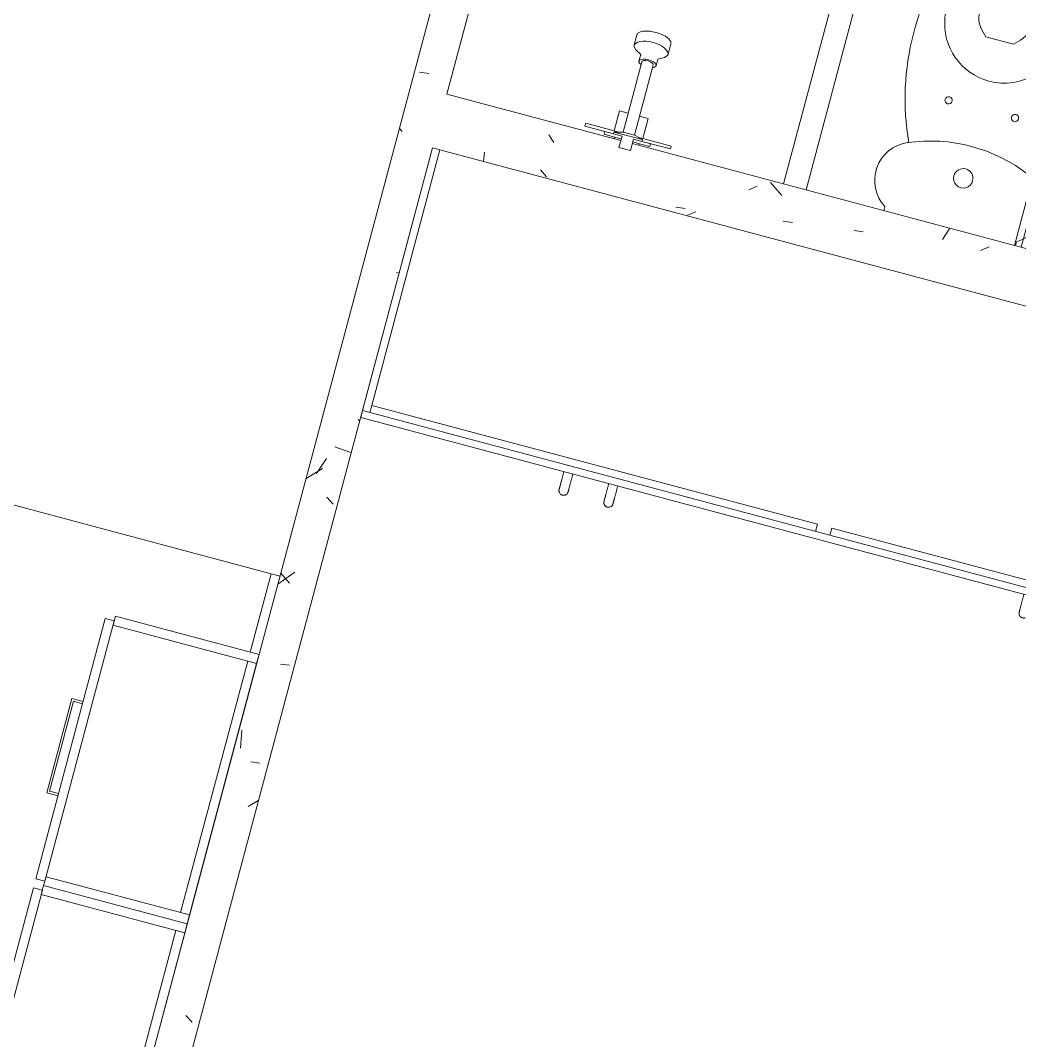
# Model space of a CAD drawing. Header units: metres. Extents: x 689715 to 690980, y 1005284 to 1006835.
# Drawn here: x 690786.15 to 690788.301, y 1005577.891 to 1005580.087 of the extents above; entities that cross this region are included whole.
import ezdxf

# ---------------------------------------------------------------- set-up
doc = ezdxf.new("R2010")
doc.units = ezdxf.units.M
doc.linetypes.add('PHANTOM', pattern=[2.5, 1.25, -0.25, 0.25, -0.25, 0.25, -0.25])
doc.layers.add('0_HUELLAS CASAS CASTILLA', color=1, linetype='Continuous')
doc.layers.add('0_NUMERO DE LOTE FASE V', color=3, linetype='Continuous')
for name, color, linetype, lineweight in [('Accesorios de tuberías', 7, 'Continuous', 13), ('Aparatos sanitarios', 8, 'Continuous', 13), ('Modelos genéricos', 7, 'Continuous', 13), ('Muebles de obra', 8, 'Continuous', 13), ('Muros', 7, 'Continuous', 13), ('Patrón de corte', 7, 'Continuous', 13), ('Suelos', 7, 'Continuous', 9)]:
    doc.layers.add(name, color=color, linetype=linetype, lineweight=lineweight)
pattern_1 = [(49.99999999999996, (0, -2.328306436538696e-10), (0.4377584771638401, -0.03836033982117172), [0.04599999999999997, -0.5029999999999996]), (354.9999999999999, (0, -2.328306436538696e-10), (-0.0843952140696779, 0.4580987315439033), [0.037, -0.402]), (100.451, (0.03600000008009374, -0.003000000258907676), (0.3526758939897786, 0.4199401312074266), [0.03899999999999999, -0.427]), (46.18399999999996, (0, 0.121999999973923), (0.6506308650644553, -0.1004214988211121), [0.06899999999999998, -0.7539999999999997]), (96.63599999999995, (0.05400000012014061, 0.113999999826774), (0.570191611846052, 0.5938707988951815), [0.058, -0.6409999999999998]), (351.1839999999999, (0, 0.121999999973923), (0.5697220635397624, 0.5936975411065765), [0.05499999999999999, -0.6039999999999999]), (21, (0.06099999987054616, 0.09100000001490116), (0.3642747293136029, -0.245780230253577), [0.04599999999999997, -0.5029999999999996]), (326, (0.06099999987054616, 0.09100000001490116), (0.1482769546615402, 0.4415777901075864), [0.03699999999999999, -0.4019999999999999]), (71.451, (0.09099999989848584, 0.07100000022910535), (0.512048302653334, 0.1963072483374968), [0.03900000000000001, -0.4270000000000002]), (37.49999999999998, (0, -2.328306436538696e-10), (0.007375797972208928, 0.2022933454275577), [0.02, -0.3769999999999999, 0.02, -0.3879999999999999, -0.4039999999999999]), (37.49999999999998, (0, -2.328306436538696e-10), (0.007375797972208928, 0.2022933454275577), [-0.8059999999999998, 0.02, -0.384]), (7.49999999999994, (0, -2.328306436538696e-10), (0.1600503399492728, 0.2399435114399267), [0.02, -0.2129999999999999, 0.02, -0.3679999999999999, -0.154]), (7.49999999999994, (0, -2.328306436538696e-10), (0.1600503399492728, 0.2399435114399267), [-0.6209999999999999, 0.02, -0.134]), (327.5, (-0.136000000173226, -2.328306436538696e-10), (0.325416223879766, -0.01404568388630395), [0.02, -0.132, 0.02, -0.455, -0.6309999999999999]), (327.5, (-0.136000000173226, -2.328306436538696e-10), (0.325416223879766, -0.01404568388630395), [-0.6279999999999999, 0.02, -0.6109999999999999]), (317.4999999999999, (-0.1970000000437722, -2.328306436538696e-10), (0.3554815006055005, 0.06081860510782444), [0.01999999999999999, -0.1779999999999999, 0.01999999999999999, -0.2959999999999999, -0.4479999999999997]), (317.4999999999999, (-0.1970000000437722, -2.328306436538696e-10), (0.3554815006055005, 0.06081860510782444), [-0.5139999999999997, 0.01999999999999999, -0.4279999999999998])]

# ---------------------------------------------------------------- blocks, each defined once
blk = doc.blocks.new('PV_CLOSET - CLOSET DE 2_05-967114-PLANO CLAVE _8 CASAS EN HILERA_ - Dependent 1')
at = {"layer": 'Muebles de obra'}
for p, q in [((-1.025000000000001, 0), (-1.025000000000001, -0.585)), ((1.024999999999999, -0.585), (1.024999999999999, 0)), ((1.008999999999999, -2.97788460557058e-15), (-1.008999999999996, -2.97788460557058e-15)), ((-1.008999999999996, -2.97788460557058e-15), (-1.008999999999996, -0.5690000000000002)), ((1.008999999999999, -0.5690000000000002), (1.008999999999999, -2.97788460557058e-15)), ((-1.008999999999965, -0.569), (-0.01600000000000015, -0.569)), ((-1.008999999999965, -0.569), (-1.008999999999965, -0.5849999999999996)), ((-0.01600000000000015, -0.5849999999999996), (-0.01600000000000015, -0.569)), ((0.01600000000000015, -0.569), (1.009000000000036, -0.569)), ((0.01600000000000015, -0.5849999999999996), (0.01600000000000015, -0.569)), ((1.009000000000036, -0.569), (1.009000000000036, -0.5849999999999996)), ((-1.025, -0.585), (1.024999999999998, -0.585)), ((-1.025, -0.5999999999999999), (-1.025, -0.585)), ((1.024999999999998, -0.585), (1.024999999999998, -0.5999999999999999)), ((1.024999999999998, -0.5999999999999999), (-1.025, -0.5999999999999999))]:
    blk.add_line(p, q, dxfattribs=at)
at = {"layer": 'Muebles de obra', "flags": 128}
for points in [[(-0.5724999999999998, -0.6000000000000845), (-0.5724999999999998, -0.6015995733675489), (-0.5724999999999998, -0.6031965877588517), (-0.5724999999999998, -0.604788488291641), (-0.5724999999999998, -0.6063727282646542), (-0.5724999999999998, -0.6079467732318885), (-0.5724999999999998, -0.6095081050571697), (-0.5724999999999998, -0.6110542259426495), (-0.5724999999999998, -0.6125826624247305), (-0.5724999999999998, -0.6140909693310896), (-0.5724999999999998, -0.6155767336924325), (-0.5724999999999998, -0.6170375786027255), (-0.5724999999999998, -0.6184711670217448), (-0.5724999999999998, -0.619875205513833), (-0.5724999999999998, -0.6212474479169198), (-0.5724999999999998, -0.6225856989358857), (-0.5724999999999998, -0.6238878176545807), (-0.5724999999999998, -0.6251517209608236), (-0.5724999999999998, -0.6263753868789437), (-0.5724999999999998, -0.627556857804506), (-0.5724999999999998, -0.6286942436360646), (-0.5725000000000041, -0.6297857247989201), (-0.5725000000000041, -0.6308295551560439), (-0.5725000000000041, -0.6318240648015394), (-0.5725000000000041, -0.6327676627321233), (-0.5725000000000041, -0.6336588393924021), (-0.5725000000000041, -0.6344961690898181), (-0.5725000000000041, -0.6352783122754831), (-0.5725000000000041, -0.6360040176871449), (-0.5725000000000041, -0.6366721243509552), (-0.5725000000000041, -0.637281563438774), (-0.5725000000000041, -0.6378313599780676), (-0.5725000000000041, -0.6383206344116542), (-0.5725000000000041, -0.6387486040048154), (-0.5725000000000041, -0.6391145840974979), (-0.5725000000000041, -0.639417989199623), (-0.5725000000000041, -0.6396583339277534), (-0.5725000000000041, -0.6398352337815915), (-0.5725000000000041, -0.6399484057591059), (-0.5725000000000041, -0.6399976688092832)], [(-0.5525000000000043, -0.6400000000000841), (-0.5525000000000043, -0.6399680042665234), (-0.5525000000000043, -0.6398720682521891), (-0.5525000000000043, -0.6397123454342387), (-0.5525000000000043, -0.6394890913351116), (-0.5525000000000043, -0.6392026631137345), (-0.5525000000000043, -0.6388535189941675), (-0.5525000000000043, -0.6384422175325151), (-0.5525000000000043, -0.6379694167233831), (-0.5525000000000043, -0.6374358729472005), (-0.5525000000000043, -0.6368424397601992), (-0.5525000000000043, -0.6361900665288819), (-0.5525000000000043, -0.6354797969112558), (-0.5525000000000043, -0.6347127671871918), (-0.5525000000000043, -0.6338902044406223), (-0.5525000000000043, -0.6330134245964718), (-0.5525000000000043, -0.6320838303154571), (-0.5525000000000043, -0.6311029087501226), (-0.5525000000000043, -0.6300722291657226), (-0.5525000000000043, -0.6289934404297214), (-0.5525000000000043, -0.6278682683739706), (-0.5525000000000043, -0.6266985130337375), (-0.5525000000000043, -0.6254860457680281), (-0.5525000000000043, -0.6242328062658236), (-0.5525000000000043, -0.6229407994429831), (-0.5525000000000043, -0.6216120922348115), (-0.5525000000000043, -0.6202488102893964), (-0.5525000000000043, -0.618853134567033), (-0.5525000000000043, -0.6174272978511524), (-0.5525000000000043, -0.6159735811763355), (-0.5525000000000043, -0.6144943101791517), (-0.5525000000000043, -0.6129918513776361), (-0.5525000000000043, -0.6114686083853648), (-0.5525000000000043, -0.6099270180661804), (-0.5525000000000043, -0.6083695466357412), (-0.5525000000000043, -0.6067986857160942), (-0.5525000000000043, -0.6052169483496108), (-0.5525000000000043, -0.603626864978659), (-0.5525000000000043, -0.6020309793974278), (-0.5525000000000043, -0.6004318446824171), (-0.5525000000000043, -0.6000000000000845)], [(-0.4725000000000139, -0.6000000000000801), (-0.4725000000000139, -0.6015995733675467), (-0.4725000000000139, -0.6031965877588473), (-0.4725000000000139, -0.6047884882916389), (-0.4725000000000139, -0.6063727282646498), (-0.4725000000000139, -0.6079467732318842), (-0.4725000000000139, -0.6095081050571654), (-0.4725000000000139, -0.6110542259426451), (-0.4725000000000139, -0.6125826624247261), (-0.4725000000000139, -0.6140909693310853), (-0.4725000000000139, -0.6155767336924282), (-0.4725000000000139, -0.6170375786027211), (-0.4725000000000139, -0.6184711670217404), (-0.4725000000000139, -0.6198752055138308), (-0.4725000000000139, -0.6212474479169176), (-0.4725000000000139, -0.6225856989358813), (-0.4725000000000139, -0.6238878176545763), (-0.4725000000000139, -0.6251517209608214), (-0.4725000000000139, -0.6263753868789393), (-0.4725000000000139, -0.6275568578045038), (-0.4725000000000139, -0.6286942436360624), (-0.4725000000000139, -0.6297857247989158), (-0.4725000000000139, -0.6308295551560396), (-0.4725000000000139, -0.6318240648015373), (-0.4725000000000139, -0.632767662732121), (-0.4725000000000139, -0.6336588393923978), (-0.4725000000000139, -0.6344961690898159), (-0.4725000000000139, -0.6352783122754788), (-0.4725000000000139, -0.6360040176871428), (-0.4725000000000139, -0.6366721243509509), (-0.4725000000000139, -0.6372815634387696), (-0.4725000000000139, -0.6378313599780633), (-0.4725000000000139, -0.6383206344116499), (-0.4725000000000139, -0.638748604004811), (-0.4725000000000139, -0.6391145840974936), (-0.4725000000000139, -0.6394179891996187), (-0.4725000000000139, -0.6396583339277491), (-0.4725000000000139, -0.6398352337815871), (-0.4725000000000139, -0.6399484057591038), (-0.4725000000000139, -0.6399976688092811)], [(-0.4525000000000141, -0.6400000000000797), (-0.4525000000000141, -0.6399680042665191), (-0.4525000000000141, -0.6398720682521848), (-0.4525000000000141, -0.6397123454342344), (-0.4525000000000141, -0.6394890913351072), (-0.4525000000000141, -0.6392026631137302), (-0.4525000000000141, -0.6388535189941632), (-0.4525000000000141, -0.6384422175325107), (-0.4525000000000141, -0.6379694167233788), (-0.4525000000000141, -0.6374358729471962), (-0.4525000000000141, -0.636842439760197), (-0.4525000000000141, -0.6361900665288776), (-0.4525000000000141, -0.6354797969112514), (-0.4525000000000141, -0.6347127671871853), (-0.4525000000000141, -0.6338902044406179), (-0.4525000000000141, -0.6330134245964675), (-0.4525000000000141, -0.6320838303154528), (-0.4525000000000141, -0.6311029087501183), (-0.4525000000000141, -0.6300722291657183), (-0.4525000000000141, -0.628993440429717), (-0.4525000000000141, -0.6278682683739663), (-0.4525000000000141, -0.6266985130337331), (-0.4525000000000141, -0.6254860457680238), (-0.4525000000000141, -0.6242328062658192), (-0.4525000000000141, -0.6229407994429788), (-0.4525000000000141, -0.6216120922348072), (-0.4525000000000141, -0.620248810289392), (-0.4525000000000141, -0.6188531345670286), (-0.4525000000000141, -0.617427297851148), (-0.4525000000000141, -0.6159735811763312), (-0.4525000000000141, -0.6144943101791474), (-0.4525000000000141, -0.6129918513776318), (-0.4525000000000141, -0.6114686083853604), (-0.4525000000000141, -0.609927018066176), (-0.4525000000000141, -0.6083695466357368), (-0.4525000000000141, -0.606798685716092), (-0.4525000000000141, -0.6052169483496065), (-0.4525000000000141, -0.6036268649786547), (-0.4525000000000141, -0.6020309793974234), (-0.4525000000000141, -0.6004318446824127), (-0.4525000000000141, -0.6000000000000801)], [(0.4524999999999837, -0.6000000000000867), (0.4524999999999837, -0.601599573367551), (0.4524999999999837, -0.6031965877588539), (0.4524999999999837, -0.6047884882916432), (0.4524999999999837, -0.6063727282646564), (0.4524999999999837, -0.6079467732318885), (0.4524999999999837, -0.6095081050571719), (0.4524999999999837, -0.6110542259426495), (0.4524999999999837, -0.6125826624247305), (0.4524999999999837, -0.6140909693310896), (0.4524999999999837, -0.6155767336924325), (0.4524999999999837, -0.6170375786027255), (0.4524999999999837, -0.6184711670217469), (0.4524999999999837, -0.6198752055138351), (0.4524999999999837, -0.6212474479169219), (0.4524999999999837, -0.6225856989358857), (0.4524999999999837, -0.6238878176545807), (0.4524999999999837, -0.6251517209608236), (0.4524999999999837, -0.6263753868789459), (0.4524999999999837, -0.6275568578045081), (0.4524999999999837, -0.6286942436360667), (0.4524999999999837, -0.6297857247989201), (0.4524999999999837, -0.6308295551560439), (0.4524999999999837, -0.6318240648015394), (0.4524999999999837, -0.6327676627321254), (0.4524999999999837, -0.6336588393923999), (0.4524999999999837, -0.6344961690898202), (0.4524999999999837, -0.6352783122754831), (0.4524999999999837, -0.6360040176871471), (0.4524999999999837, -0.6366721243509574), (0.4524999999999837, -0.637281563438774), (0.4524999999999837, -0.6378313599780676), (0.4524999999999837, -0.6383206344116542), (0.4524999999999837, -0.6387486040048175), (0.4524999999999837, -0.6391145840975), (0.4524999999999837, -0.6394179891996251), (0.4524999999999837, -0.6396583339277534), (0.4524999999999837, -0.6398352337815915), (0.4524999999999837, -0.6399484057591082), (0.4524999999999837, -0.6399976688092832)], [(0.4724999999999792, -0.6400000000000863), (0.4724999999999792, -0.6399680042665257), (0.4724999999999792, -0.6398720682521912), (0.4724999999999792, -0.6397123454342409), (0.4724999999999792, -0.6394890913351116), (0.4724999999999792, -0.6392026631137367), (0.4724999999999792, -0.6388535189941675), (0.4724999999999792, -0.6384422175325173), (0.4724999999999792, -0.6379694167233831), (0.4724999999999792, -0.6374358729472027), (0.4724999999999792, -0.6368424397602014), (0.4724999999999792, -0.6361900665288841), (0.4724999999999792, -0.635479796911258), (0.4724999999999792, -0.6347127671871918), (0.4724999999999792, -0.6338902044406223), (0.4724999999999792, -0.6330134245964718), (0.4724999999999792, -0.6320838303154571), (0.4724999999999792, -0.6311029087501226), (0.4724999999999792, -0.6300722291657205), (0.4724999999999792, -0.6289934404297214), (0.4724999999999792, -0.6278682683739727), (0.4724999999999792, -0.6266985130337375), (0.4724999999999792, -0.6254860457680281), (0.4724999999999792, -0.6242328062658258), (0.4724999999999792, -0.6229407994429831), (0.4724999999999792, -0.6216120922348115), (0.4724999999999792, -0.6202488102893964), (0.4724999999999792, -0.6188531345670351), (0.4724999999999835, -0.6174272978511546), (0.4724999999999835, -0.6159735811763376), (0.4724999999999835, -0.6144943101791539), (0.4724999999999835, -0.6129918513776361), (0.4724999999999835, -0.6114686083853625), (0.4724999999999835, -0.6099270180661804), (0.4724999999999835, -0.6083695466357434), (0.4724999999999835, -0.6067986857160942), (0.4724999999999835, -0.6052169483496129), (0.4724999999999835, -0.6036268649786569), (0.4724999999999835, -0.60203097939743), (0.4724999999999835, -0.6004318446824171), (0.4724999999999835, -0.6000000000000867)], [(0.5525, -0.6000000000000824), (0.5525, -0.6015995733675467), (0.5525, -0.6031965877588495), (0.5525, -0.6047884882916389), (0.5525, -0.606372728264652), (0.5525, -0.6079467732318842), (0.5525, -0.6095081050571676), (0.5525, -0.6110542259426451), (0.5525, -0.6125826624247261), (0.5525, -0.6140909693310853), (0.5525, -0.6155767336924282), (0.5525, -0.6170375786027211), (0.5525, -0.6184711670217425), (0.5525, -0.6198752055138308), (0.5525, -0.6212474479169176), (0.5525, -0.6225856989358813), (0.5525, -0.6238878176545785), (0.5525, -0.6251517209608193), (0.5525, -0.6263753868789416), (0.5525, -0.6275568578045038), (0.5525, -0.6286942436360624), (0.5525, -0.6297857247989158), (0.5525, -0.6308295551560396), (0.5525, -0.6318240648015351), (0.5525, -0.632767662732121), (0.5525, -0.6336588393923955), (0.5525, -0.6344961690898159), (0.5525, -0.6352783122754788), (0.5525, -0.6360040176871428), (0.5525, -0.6366721243509531), (0.5525, -0.6372815634387696), (0.5525, -0.6378313599780633), (0.5525, -0.638320634411652), (0.5525, -0.6387486040048131), (0.5525, -0.6391145840974957), (0.5525, -0.6394179891996208), (0.5525, -0.6396583339277491), (0.5525, -0.6398352337815871), (0.5525, -0.6399484057591038), (0.5525, -0.6399976688092789)], [(0.5724999999999998, -0.640000000000082), (0.5724999999999998, -0.6399680042665213), (0.5724999999999998, -0.6398720682521869), (0.5724999999999998, -0.6397123454342366), (0.5724999999999998, -0.6394890913351072), (0.5724999999999998, -0.6392026631137324), (0.5724999999999998, -0.6388535189941632), (0.5724999999999998, -0.638442217532513), (0.5724999999999998, -0.6379694167233788), (0.5724999999999998, -0.6374358729471984), (0.5724999999999998, -0.636842439760197), (0.5724999999999998, -0.6361900665288798), (0.5724999999999998, -0.6354797969112537), (0.5724999999999998, -0.6347127671871875), (0.5724999999999998, -0.6338902044406179), (0.5724999999999998, -0.6330134245964675), (0.5724999999999998, -0.6320838303154528), (0.5724999999999998, -0.6311029087501183), (0.5724999999999998, -0.6300722291657161), (0.5724999999999998, -0.6289934404297193), (0.5724999999999998, -0.6278682683739684), (0.5724999999999998, -0.6266985130337331), (0.5724999999999998, -0.6254860457680259), (0.5724999999999998, -0.6242328062658214), (0.5724999999999998, -0.6229407994429788), (0.5724999999999998, -0.6216120922348072), (0.5724999999999998, -0.620248810289392), (0.5724999999999998, -0.6188531345670307), (0.5724999999999998, -0.6174272978511502), (0.5724999999999998, -0.6159735811763333), (0.5724999999999998, -0.6144943101791496), (0.5724999999999998, -0.6129918513776318), (0.5724999999999998, -0.6114686083853604), (0.5724999999999998, -0.6099270180661782), (0.5724999999999998, -0.6083695466357391), (0.5724999999999998, -0.6067986857160899), (0.5724999999999998, -0.6052169483496086), (0.5724999999999998, -0.6036268649786526), (0.5724999999999998, -0.6020309793974257), (0.5724999999999998, -0.6004318446824127), (0.5724999999999998, -0.6000000000000824)], [(-0.5725000000000041, -0.6400000000000841), (-0.5725000000000041, -0.6399680042665234), (-0.5725000000000041, -0.6398720682521891), (-0.5725000000000041, -0.6397123454342387), (-0.5725000000000041, -0.6394890913351093), (-0.5725000000000041, -0.6392026631137345), (-0.5725000000000041, -0.6388535189941654), (-0.5725000000000041, -0.6384422175325151), (-0.5725000000000041, -0.637969416723381), (-0.5725000000000041, -0.6374358729472005), (-0.5725000000000041, -0.6368424397601992), (-0.5725000000000041, -0.6361900665288819)], [(-0.4525000000000141, -0.6360040176871405), (-0.4525000000000141, -0.6366721243509509), (-0.4525000000000141, -0.6372815634387696), (-0.4525000000000141, -0.6378313599780633), (-0.4525000000000141, -0.6383206344116499), (-0.4525000000000141, -0.638748604004811), (-0.4525000000000141, -0.6391145840974936), (-0.4525000000000141, -0.6394179891996187), (-0.4525000000000141, -0.6396583339277491), (-0.4525000000000141, -0.6398352337815871), (-0.4525000000000141, -0.6399484057591038), (-0.4525000000000141, -0.6399976688092811)], [(0.4724999999999792, -0.6360040176871471), (0.4724999999999792, -0.6366721243509574), (0.4724999999999792, -0.637281563438774), (0.4724999999999792, -0.6378313599780676), (0.4724999999999792, -0.6383206344116542), (0.4724999999999792, -0.6387486040048175), (0.4724999999999792, -0.6391145840975), (0.4724999999999792, -0.6394179891996251), (0.4724999999999792, -0.6396583339277534), (0.4724999999999792, -0.6398352337815915), (0.4724999999999792, -0.6399484057591082), (0.4724999999999792, -0.6399976688092832)], [(0.5525, -0.640000000000082), (0.5525, -0.6399680042665191), (0.5525, -0.6398720682521869), (0.5525, -0.6397123454342344), (0.5525, -0.6394890913351072), (0.5525, -0.6392026631137324), (0.5525, -0.6388535189941632), (0.5525, -0.638442217532513), (0.5525, -0.6379694167233788), (0.5525, -0.6374358729471984), (0.5525, -0.6368424397601948), (0.5525, -0.6361900665288798)], [(-0.5690122966052811, -0.6475888070818927), (-0.569310558805073, -0.6473223144403876), (-0.5695979255636253, -0.6470441076577863), (-0.5698739371554157, -0.6467546318055968), (-0.5701381520207804, -0.6464543499834295), (-0.5703901474722987, -0.6461437425781411), (-0.5706295203709999, -0.6458233064953257), (-0.5708558877713192, -0.6454935543643558), (-0.5710688875336932, -0.6451550137182994), (-0.5712681789039494, -0.6448082261499696), (-0.5714534430583962, -0.6444537464455015), (-0.5716243836139266, -0.6440921416968056), (-0.5717807271020977, -0.6437239903943339), (-0.5719222234066911, -0.6433498815016432), (-0.5720486461637976, -0.642970413513152), (-0.5721597931239845, -0.6425861934966975), (-0.572255486475817, -0.6421978361223357), (-0.5723355731303453, -0.6418059626790267), (-0.5723999249660053, -0.6414112000806836), (-0.5724484390336011, -0.64101417986325), (-0.5724810377209569, -0.6406155371743839), (-0.5724976688771315, -0.6402159097573457), (-0.5725000000000041, -0.6400000000000841)], [(-0.5525000000000043, -0.6400000000000841), (-0.5525079989333972, -0.6403998933419512), (-0.5525319829369797, -0.6407991469397769), (-0.5525719136414646, -0.6411971220729721), (-0.5526277271662459, -0.6415931820662282), (-0.5526993342215912, -0.6419866933080356), (-0.5527866202514851, -0.6423770262643543), (-0.5528894456168977, -0.6427635564857248), (-0.5530076458191802, -0.6431456656062461), (-0.553141031763223, -0.6435227423328354), (-0.553289390059975, -0.6438941834231716), (-0.5534524833678054, -0.6442593946507449), (-0.5536300507722142, -0.6446177917554986), (-0.553821808203229, -0.6449688013785217), (-0.5540274488898682, -0.6453118619792935), (-0.5542466438509079, -0.645646424734036), (-0.5544790424211611, -0.6459719544137081), (-0.5547242728124969, -0.6462879302402689), (-0.5549819427085952, -0.646593846719801), (-0.5552516398925983, -0.64688921445119), (-0.5555329329065327, -0.6471735609090796), (-0.5558253717415904, -0.647446431199792), (-0.5561284885580183, -0.6477073887890761), (-0.55644179843357, -0.64795601620045), (-0.5567648001392806, -0.6481919156830949), (-0.5570969769413214, -0.6484147098481656), (-0.5574377974276731, -0.6486240422725175), (-0.5577867163582677, -0.6488195780689349), (-0.5581431755372384, -0.6490010044218497), (-0.558506604705942, -0.649168031087804), (-0.5588764224552364, -0.6493203908597565), (-0.5592520371556147, -0.6494578399945821), (-0.5596328479036842, -0.649580158602977), (-0.560018245483483, -0.6496871510012678), (-0.5604076133410911, -0.6497786460244396), (-0.5608003285710056, -0.6498544972999692), (-0.5611957629126205, -0.6499145834820003), (-0.5615932837553617, -0.6499588084454614), (-0.5619922551506695, -0.6499871014398405), (-0.5623920388294217, -0.6499994172023832), (-0.5627919952230206, -0.6499957360304996), (-0.563191484486543, -0.649976063813276), (-0.5635898675224037, -0.6499404320220667), (-0.5639865070027216, -0.6498888976601324), (-0.564380768388934, -0.64982154317146), (-0.5647720209469326, -0.6497384763088657), (-0.565159638756092, -0.6496398299616087), (-0.5655430017106058, -0.6495257619428007), (-0.5659214965115141, -0.6493964547369373), (-0.566294517647885, -0.6492521152079661), (-0.5666614683654781, -0.6490929742683428), (-0.5670217616214138, -0.6489192865096176), (-0.5673748210233471, -0.6487313297951601)], [(-0.5525000000000043, -0.6383206344116542), (-0.5525000000000043, -0.6387486040048154), (-0.5525000000000043, -0.6391145840974979), (-0.5525000000000043, -0.639417989199623), (-0.5525000000000043, -0.6396583339277534), (-0.5525000000000043, -0.6398352337815915), (-0.5525000000000043, -0.6399484057591059), (-0.5525000000000043, -0.6399976688092854)], [(-0.4725000000000139, -0.6400000000000797), (-0.4725000000000139, -0.6399680042665191), (-0.4725000000000139, -0.6398720682521848), (-0.4725000000000139, -0.6397123454342344), (-0.4725000000000139, -0.6394890913351072), (-0.4725000000000139, -0.6392026631137302), (-0.4725000000000139, -0.6388535189941632), (-0.4725000000000139, -0.6384422175325107), (-0.4725000000000139, -0.6379694167233788)], [(-0.4574377974276871, -0.6486240422725131), (-0.4577867163582774, -0.6488195780689305), (-0.4581431755372481, -0.6490010044218454), (-0.4585066047059518, -0.6491680310877996), (-0.4588764224552505, -0.6493203908597521), (-0.4592520371556288, -0.6494578399945777), (-0.4596328479036939, -0.6495801586029727), (-0.4600182454834927, -0.6496871510012635), (-0.4604076133411009, -0.6497786460244352), (-0.4608003285710111, -0.649854497299967), (-0.4611957629126303, -0.6499145834819959), (-0.4615932837553715, -0.6499588084454571), (-0.4619922551506793, -0.6499871014398362), (-0.4623920388294314, -0.6499994172023789), (-0.4627919952230261, -0.6499957360304953), (-0.4631914844865527, -0.6499760638132717), (-0.4635898675224134, -0.6499404320220624), (-0.463986507002727, -0.649888897660128), (-0.4643807683889437, -0.6498215431714557), (-0.4647720209469423, -0.6497384763088635), (-0.4651596387561017, -0.6496398299616044), (-0.4655430017106112, -0.6495257619427963), (-0.4659214965115239, -0.649396454736933), (-0.4662945176478948, -0.6492521152079618), (-0.4666614683654836, -0.6490929742683385), (-0.4670217616214235, -0.6489192865096133), (-0.4673748210233569, -0.6487313297951558), (-0.4677200817515618, -0.6485294048156081), (-0.4680569914625179, -0.6483138346078682), (-0.4683850111725653, -0.6480849640382766), (-0.4687036161201434, -0.6478431592509245), (-0.4690122966052908, -0.6475888070818905), (-0.469310558805087, -0.6473223144403832), (-0.469597925563635, -0.647044107657782), (-0.4698739371554254, -0.6467546318055925), (-0.4701381520207901, -0.6464543499834252), (-0.4703901474723127, -0.6461437425781368), (-0.470629520371014, -0.6458233064953214), (-0.470855887771329, -0.6454935543643515), (-0.471068887533703, -0.6451550137182951), (-0.4712681789039592, -0.6448082261499652), (-0.4714534430584059, -0.6444537464454992), (-0.4716243836139321, -0.6440921416968013), (-0.4717807271021075, -0.6437239903943317), (-0.4719222234066965, -0.643349881501641), (-0.4720486461638116, -0.6429704135131477), (-0.4721597931239898, -0.6425861934966932), (-0.4722554864758224, -0.6421978361223314), (-0.4723355731303508, -0.6418059626790223), (-0.4723999249660194, -0.6414112000806793), (-0.4724484390336108, -0.6410141798632457), (-0.4724810377209667, -0.6406155371743796), (-0.4724976688771456, -0.6402159097573413), (-0.4725000000000139, -0.6400000000000797)], [(-0.4525000000000141, -0.6400000000000797), (-0.4525079989334026, -0.6403998933419469), (-0.4525319829369895, -0.6407991469397726), (-0.4525719136414787, -0.64119712207297), (-0.4526277271662556, -0.6415931820662238), (-0.4526993342216009, -0.6419866933080313), (-0.4527866202514905, -0.64237702626435), (-0.4528894456169074, -0.6427635564857205), (-0.4530076458191898, -0.6431456656062418), (-0.4531410317632328, -0.643522742332831), (-0.4532893900599848, -0.6438941834231673), (-0.4534524833678109, -0.6442593946507406), (-0.4536300507722195, -0.6446177917554943), (-0.4538218082032388, -0.6449688013785174), (-0.4540274488898822, -0.6453118619792891), (-0.4542466438509177, -0.6456464247340317), (-0.4544790424211708, -0.6459719544137038), (-0.4547242728125023, -0.6462879302402667), (-0.454981942708605, -0.6465938467197967), (-0.4552516398926036, -0.6468892144511856), (-0.4555329329065425, -0.6471735609090753), (-0.4558253717416002, -0.6474464311997876)], [(0.4524999999999837, -0.6400000000000863), (0.4524999999999837, -0.6399680042665234), (0.4524999999999837, -0.6398720682521912), (0.4524999999999837, -0.6397123454342409), (0.4524999999999837, -0.6394890913351116), (0.4524999999999837, -0.6392026631137367), (0.4524999999999837, -0.6388535189941675), (0.4524999999999837, -0.6384422175325151), (0.4524999999999837, -0.6379694167233831)], [(0.4675622025723105, -0.6486240422725197), (0.4672132836417202, -0.6488195780689349), (0.4668568244627496, -0.6490010044218519), (0.4664933952940459, -0.649168031087804), (0.4661235775447515, -0.6493203908597586), (0.4657479628443732, -0.6494578399945798), (0.4653671520962994, -0.649580158602977), (0.4649817545165049, -0.6496871510012678), (0.4645923866588967, -0.6497786460244375), (0.4641996714289823, -0.6498544972999714), (0.4638042370873631, -0.6499145834820024), (0.4634067162446262, -0.6499588084454635), (0.4630077448493184, -0.6499871014398427), (0.4626079611705619, -0.6499994172023854), (0.4622080047769673, -0.6499957360305018), (0.4618085155134406, -0.6499760638132782), (0.4614101324775842, -0.6499404320220646), (0.4610134929972663, -0.6498888976601324), (0.4606192316110539, -0.6498215431714621), (0.460227979053051, -0.6497384763088678), (0.4598403612438916, -0.6496398299616087), (0.4594569982893821, -0.6495257619428029), (0.4590785034884738, -0.6493964547369394), (0.4587054823521029, -0.6492521152079682), (0.4583385316345097, -0.6490929742683407), (0.4579782383785698, -0.6489192865096176), (0.4576251789766364, -0.6487313297951601), (0.4572799182484358, -0.6485294048156146), (0.4569430085374753, -0.6483138346078725), (0.456614988827428, -0.648084964038281), (0.4562963838798586, -0.6478431592509288), (0.4559877033947069, -0.6475888070818948), (0.4556894411949106, -0.6473223144403876), (0.4554020744363626, -0.6470441076577863), (0.4551260628445679, -0.6467546318055968), (0.4548618479792075, -0.6464543499834295), (0.4546098525276892, -0.6461437425781433), (0.4543704796289837, -0.6458233064953257), (0.4541441122286686, -0.645493554364358), (0.4539311124662947, -0.6451550137182994), (0.4537318210960385, -0.6448082261499717), (0.4535465569415874, -0.6444537464455036), (0.4533756163860613, -0.6440921416968056), (0.4532192728978858, -0.643723990394336), (0.4530777765932968, -0.6433498815016453), (0.452951353836186, -0.6429704135131541), (0.4528402068760035, -0.6425861934966975), (0.4527445135241709, -0.6421978361223357), (0.4526644268696425, -0.6418059626790288), (0.4526000750339782, -0.6414112000806859), (0.4525515609663869, -0.6410141798632523), (0.4525189622790309, -0.6406155371743861), (0.4525023311228564, -0.6402159097573478), (0.4524999999999837, -0.6400000000000863)], [(0.4724999999999792, -0.6400000000000863), (0.4724920010665907, -0.6403998933419512), (0.4724680170630082, -0.6407991469397769), (0.4724280863585233, -0.6411971220729743), (0.4723722728337377, -0.6415931820662282), (0.4723006657783967, -0.6419866933080356), (0.4722133797485028, -0.6423770262643564), (0.4721105543830902, -0.6427635564857269), (0.4719923541808034, -0.6431456656062483), (0.4718589682367605, -0.6435227423328354), (0.4717106099400128, -0.6438941834231716), (0.4715475166321825, -0.644259394650747), (0.4713699492277738, -0.6446177917555007), (0.4711781917967588, -0.6449688013785239), (0.4709725511101197, -0.6453118619792935), (0.4707533561490799, -0.645646424734036), (0.4705209575788268, -0.6459719544137081), (0.4702757271874911, -0.646287930240271), (0.4700180572913926, -0.6465938467197989), (0.4697483601073896, -0.6468892144511922), (0.4694670670934551, -0.6471735609090818), (0.4691746282583975, -0.6474464311997941)], [(0.5559877033947231, -0.6475888070818905), (0.5556894411949268, -0.6473223144403832), (0.5554020744363789, -0.647044107657782), (0.5551260628445884, -0.6467546318055925), (0.5548618479792194, -0.646454349983423), (0.5546098525277011, -0.646143742578139), (0.554370479629, -0.6458233064953214), (0.5541441122286849, -0.6454935543643536), (0.5539311124663109, -0.6451550137182972), (0.5537318210960548, -0.6448082261499674), (0.5535465569416036, -0.6444537464454992), (0.5533756163860776, -0.6440921416968013), (0.5532192728979064, -0.6437239903943317), (0.553077776593313, -0.643349881501641), (0.5529513538362022, -0.6429704135131498), (0.5528402068760198, -0.6425861934966932), (0.5527445135241914, -0.6421978361223314), (0.5526644268696631, -0.6418059626790245), (0.5526000750339944, -0.6414112000806815), (0.5525515609664031, -0.6410141798632478), (0.5525189622790472, -0.6406155371743818), (0.5525023311228683, -0.6402159097573434), (0.5525, -0.640000000000082)], [(0.5724999999999998, -0.640000000000082), (0.5724920010666112, -0.6403998933419469), (0.5724680170630244, -0.6407991469397726), (0.5724280863585353, -0.64119712207297), (0.5723722728337582, -0.6415931820662238), (0.572300665778413, -0.6419866933080313), (0.572213379748519, -0.6423770262643521), (0.5721105543831064, -0.6427635564857226), (0.5719923541808241, -0.643145665606244), (0.5718589682367767, -0.643522742332831), (0.5717106099400291, -0.6438941834231673), (0.5715475166321987, -0.6442593946507427), (0.5713699492277944, -0.6446177917554964), (0.5711781917967751, -0.6449688013785195), (0.5709725511101317, -0.6453118619792891), (0.5707533561490962, -0.6456464247340317), (0.5705209575788387, -0.6459719544137038), (0.5702757271875116, -0.6462879302402667), (0.5700180572914045, -0.6465938467197946), (0.5697483601074103, -0.6468892144511879), (0.5694670670934714, -0.6471735609090775), (0.5691746282584137, -0.6474464311997897), (0.5688715114419858, -0.6477073887890696), (0.5685582015664341, -0.6479560162004456), (0.5682351998607235, -0.6481919156830926), (0.5679030230586828, -0.6484147098481592), (0.5675622025723268, -0.6486240422725154), (0.5672132836417365, -0.6488195780689305), (0.5668568244627658, -0.6490010044218476), (0.5664933952940621, -0.6491680310877996), (0.5661235775447635, -0.6493203908597542), (0.5657479628443851, -0.6494578399945755), (0.5653671520963199, -0.6495801586029749), (0.5649817545165212, -0.6496871510012635), (0.564592386658913, -0.6497786460244352), (0.5641996714290028, -0.649854497299967), (0.5638042370873793, -0.649914583481998), (0.5634067162446424, -0.6499588084454592), (0.5630077448493347, -0.6499871014398384), (0.5626079611705825, -0.6499994172023811), (0.5622080047769878, -0.6499957360304974), (0.5618085155134569, -0.6499760638132739), (0.5614101324776005, -0.6499404320220603), (0.5610134929972869, -0.6498888976601302), (0.5606192316110702, -0.6498215431714578), (0.5602279790530673, -0.6497384763088635), (0.5598403612439122, -0.6496398299616044), (0.5594569982893983, -0.6495257619427985), (0.55907850348849, -0.6493964547369351), (0.5587054823521148, -0.6492521152079639), (0.5583385316345303, -0.6490929742683385), (0.5579782383785904, -0.6489192865096154), (0.557625178976657, -0.6487313297951558)], [(0.5724999999999998, -0.638320634411652), (0.5724999999999998, -0.6387486040048131), (0.5724999999999998, -0.6391145840974957), (0.5724999999999998, -0.6394179891996208), (0.5724999999999998, -0.6396583339277491), (0.5724999999999998, -0.6398352337815871), (0.5724999999999998, -0.6399484057591038), (0.5724999999999998, -0.6399976688092789)]]:
    blk.add_lwpolyline(points, dxfattribs=at)
blk = doc.blocks.new('DUCHA - TOKIO - 03_901-1521452-PLANO CLAVE _8 CASAS EN HILERA_ - Dependent 1')
at = {"layer": 'Accesorios de tuberías', "color": 253}
for p, q in [((14.32908603246159, 84.21771324061426), (14.32908603246159, 84.2431132406143)), ((14.32908603246159, 84.2431132406143), (14.35448603246159, 84.2431132406143)), ((14.35448603246159, 84.2431132406143), (14.35448603246159, 84.21771324061426)), ((14.31003603246158, 84.2139137753431), (14.31003603246158, 84.21771324061426)), ((14.31003603246158, 84.21771324061426), (14.32908603246159, 84.21771324061426)), ((14.31003603246158, 84.2139137753431), (14.37353603246159, 84.2139137753431)), ((14.32732079363532, 84.20927180281643), (14.31003603246158, 84.2139137753431)), ((14.35448603246159, 84.21771324061426), (14.37353603246159, 84.21771324061426)), ((14.37353603246159, 84.2139137753431), (14.35625127128785, 84.20927180281643)), ((14.37353603246159, 84.2177132406143), (14.37353603246159, 84.2139137753431)), ((14.32908603246158, 84.20927180281643), (14.32732079363532, 84.20927180281643)), ((14.32908603246158, 84.20927180281643), (14.3544860324616, 84.20927180281643)), ((14.32908603246158, 84.05864433891826), (14.32908603246158, 84.20927180281643)), ((14.35625127128785, 84.20927180281643), (14.3544860324616, 84.20927180281643)), ((14.3544860324616, 84.20927180281643), (14.3544860324616, 84.05864433891826)), ((14.32273603246158, 84.03801355715481), (14.32273603246158, 84.05261324061419)), ((14.32908603246159, 84.05261324061419), (14.32908603246159, 84.05864433891814)), ((14.35448603246159, 84.05261324061419), (14.35448603246159, 84.05864433891814)), ((14.3608360324616, 84.05261324061419), (14.3608360324616, 84.03801355715481)), ((14.30378992918958, 84.02443510546411), (14.31003603246158, 84.03068120873611)), ((14.30378992918958, 83.9990351054641), (14.30378992918958, 84.02443510546411)), ((14.31003603246158, 84.03068120873611), (14.32273603246158, 84.03801355715481)), ((14.3608360324616, 84.03801355715481), (14.3735360324616, 84.03068120873611)), ((14.3735360324616, 84.03068120873611), (14.3797821357336, 84.02443510546411)), ((14.3797821357336, 84.02443510546411), (14.3797821357336, 83.9990351054641))]:
    blk.add_line(p, q, dxfattribs=at)
for centre, major_axis, ratio, start_param, end_param in [((14.34178603246159, 84.05261324061419), (0.01905000000001311, 0), 0.4247541980029157, 2.300523983020959, 7.124253977748282), ((14.34178603246159, 84.05261324061419), (0.01269999999999882, 0), 0.4247541980015772, 3.141592653589793, 6.283185307179586), ((14.34178603246159, 84.02443510546411), (0.03799610327201108, 0), 0.4945479968854097, 3.141592653589793, 6.283185307179586)]:
    blk.add_ellipse(centre, major_axis=major_axis, ratio=ratio, start_param=start_param, end_param=end_param, dxfattribs=at)
for points in [[(14.32273603246158, 84.05261324061419), (14.32273725437943, 84.0533743333012), (14.3232367989974, 84.05487888445398), (14.3254441392728, 84.05697537046838), (14.327751286418, 84.05813655694284), (14.32908603246158, 84.05864433891826)], [(14.3544860324616, 84.05864433891826), (14.35582077850517, 84.05813655694284), (14.35812792565038, 84.05697537046838), (14.36033526592577, 84.05487888445398), (14.36083481054375, 84.0533743333012), (14.3608360324616, 84.05261324061419)]]:
    blk.add_open_spline(points, degree=3, dxfattribs=at)
blk.add_open_spline([(14.3797821357336, 83.9990351054641), (14.37977977979731, 83.99816577754807), (14.37943616103004, 83.99645407716369), (14.37788727715404, 83.99393533933029), (14.37535514267593, 83.99156157503953), (14.37075868546393, 83.98866587404137), (14.36295056873608, 83.98570803063248), (14.35128500321844, 83.98360306872607), (14.33859056468678, 83.98317009704336), (14.32624277277177, 83.98445733199706), (14.31468859072747, 83.98755926860936), (14.30598308438578, 83.99258375657428), (14.3037958190303, 83.99686178567404), (14.30378992918958, 83.9990351054641)], degree=3, knots=[0, 0, 0, 0, 0.05263157894736842, 0.1052631578947368, 0.1578947368421053, 0.2105263157894737, 0.3157894736842105, 0.4210526315789473, 0.5263157894736842, 0.631578947368421, 0.7368421052631579, 0.868421052631579, 1, 1, 1, 1], dxfattribs=at)
at = {"layer": 'Aparatos sanitarios', "color": 254}
for p, q in [((14.24653603246159, 84.2113632406143), (14.24653603246159, 84.2177132406143)), ((14.24653603246159, 84.2177132406143), (14.31003603246158, 84.2177132406143)), ((14.29098603246159, 84.21771324061429), (14.29098603246159, 84.22406324061429)), ((14.29098603246159, 84.22406324061429), (14.31362981911335, 84.22406324061429)), ((14.31003603246158, 84.21771324061429), (14.29098603246159, 84.21771324061429)), ((14.31362981911335, 84.22406324061429), (14.31427341259293, 84.22771324061429)), ((14.31362981911335, 84.2240632406143), (14.32908603246159, 84.2240632406143)), ((14.35448603246159, 84.2240632406143), (14.36994224580983, 84.2240632406143)), ((14.36929865233025, 84.22771324061429), (14.36994224580983, 84.22406324061429)), ((14.36994224580983, 84.22406324061429), (14.39258603246159, 84.2240632406143)), ((14.39258603246159, 84.21771324061429), (14.37353603246159, 84.21771324061429)), ((14.37353603246159, 84.2177132406143), (14.43703603246159, 84.2177132406143)), ((14.39258603246159, 84.2240632406143), (14.39258603246159, 84.21771324061429)), ((14.43703603246159, 84.2177132406143), (14.43703603246159, 84.2113632406143)), ((14.31003603246158, 84.2113632406143), (14.24653603246159, 84.2113632406143)), ((14.31003603246158, 84.2113632406143), (14.31953315537634, 84.2113632406143)), ((14.31003603246158, 84.1669132406143), (14.31003603246158, 84.2113632406143)), ((14.36403890954684, 84.2113632406143), (14.37353603246159, 84.2113632406143)), ((14.43703603246159, 84.2113632406143), (14.37353603246159, 84.2113632406143)), ((14.37353603246159, 84.2113632406143), (14.37353603246159, 84.1669132406143)), ((14.32908603246159, 84.1669132406143), (14.31003603246158, 84.1669132406143)), ((14.37353603246159, 84.1669132406143), (14.35448603246159, 84.1669132406143))]:
    blk.add_line(p, q, dxfattribs=at)
blk = doc.blocks.new('INODORO - CORONA SENSACION-1889802-PLANO CLAVE _8 CASAS EN HILERA_ - Dependent 1')
at = {"layer": 'Aparatos sanitarios', "color": 254}
for p, q in [((0.08188709035935561, 0.4905635977882735), (0.09421954282716853, 0.4782311453204628)), ((0.1557804571728157, 0.4782311453204628), (0.1681124345074398, 0.4905631226550869)), ((0.09421954282716853, 0.4782311453204628), (0.1557804571728157, 0.4782311453204628)), ((0.2844999999999941, 0.1599999999999898), (0.2694999999999942, 0.1599999999999898)), ((0.2694999999999942, 0.1599999999999898), (0.2694999999999942, 0.06000000000000161)), ((0.2844999999999941, 0.06000000000000161), (0.2844999999999941, 0.1599999999999898)), ((-0.02187722138719565, 0.06000000000096967), (-0.02187722138719565, 0.06891989724131999)), ((-0.02187722138719565, 0.06000000000096967), (-0.02187722138719565, 0.06891989724131999)), ((0.271877221387181, 0.06891989724130114), (0.271877221387181, 0.06000000000096967)), ((0.271877221387181, 0.06891989724130114), (0.271877221387181, 0.06000000000096967))]:
    blk.add_line(p, q, dxfattribs=at)
for centre, radius, start, end in [((0.1263906931667725, 0.6129586832040829), 0.1500205755124663, 90.53114040896264, 156.2031105431063), ((0.1263906931667725, 0.6129586832040829), 0.1500205755124664, 90.53114040896229, 156.2031105431059), ((0.1236093068331425, 0.6129586832042366), 0.1500205755124663, 23.7968894569199, 89.46885958470654), ((0.1236093068331423, 0.6129586832042365), 0.1500205755124665, 23.79688945691947, 89.46885958470611), ((0.1167033178664537, 0.6271242949039771), 0.08160219203835921, 84.16452320228078, 135.6026374064211), ((0.1332966821335287, 0.6271242949039771), 0.08160219203835914, 44.39736259357652, 95.8354767977185), ((0.2155035793955505, 0.5303808393949812), 0.2198801290422032, 135.6026374064219, 189.0939245400836), ((0.03449642060443196, 0.5303808393949812), 0.2198801290422031, 350.9060754599147, 44.39736259357718), ((0.5000422088294059, 0.4481829594198931), 0.5583911110627031, 156.2031105431048, 204.6060293370742), ((0.500042208829406, 0.4481829594198929), 0.5583911110627032, 156.2031105431045, 204.6455084719933), ((-0.2500422088294235, 0.4481829594198932), 0.5583911110627032, 335.3544915280072, 23.79688945691954), ((-0.2500422088294235, 0.4481829594198932), 0.5583911110627034, 335.3939706629263, 23.79688945691992), ((0.1249996889637568, 0.5235196732536749), 0.05811982397823024, 17.18294614083713, 162.8135445182307), ((0.1172424294186784, 0.5259189368476026), 0.0499999999999988, 162.8135445182307, 225.0000000000047), ((0.1327570954481101, 0.5259184617144166), 0.05000000000000181, 314.9999999999996, 17.18294614083719), ((0.1249965700011367, 0.5158938083812289), 0.1282210170177353, 189.0939245400833, 270.0015327010727), ((0.1250034299988457, 0.5158938083812289), 0.1282210170177355, 317.5547232189017, 350.9060754599143), ((0.1250034299988457, 0.5158938083812289), 0.1282210170177354, 269.9984672994297, 317.5547232189022), ((0.05183059117060035, 0.3254140648915375), 0.007829715225314424, 6.233887175668493e-13, 180.0000000000006), ((0.1997880414132112, 0.3254140648915379), 0.007829715225314421, 1.218647648070425e-12, 180.0000000000037), ((0.05183059117060035, 0.3254140648915373), 0.00782971522531441, 179.9999999999999, 359.9999999999992), ((0.1997880414132112, 0.3254140648915373), 0.007829715225314438, 179.9999999999994, 1.831999496522986e-12), ((0.1249999999999927, -0.1020831711976483), 0.3443382231803591, 66.87823083693358, 113.121769163063), ((0.02219045054957745, 0.1386969039542277), 0.0825275128411137, 113.1217691630647, 237.7255393616297), ((0.02219045054957748, 0.1386969039542276), 0.08252751284111375, 113.1217691630644, 237.7255393616293), ((0.1249999999982369, -0.1020831711934986), 0.3443382231758532, 112.6568070909436, 113.1217691630658), ((0.1249999999989466, -0.1020831712001352), 0.3443382231830575, 66.87823083693641, 67.34319290905343), ((0.2278095494504262, 0.1386969039542198), 0.08252751284111381, 302.2744606383561, 66.8782308369354), ((0.2278095494504262, 0.1386969039542198), 0.08252751284111379, 302.2744606383557, 66.87823083693506), ((0.1256452486108076, 0.1712915561847093), 0.02088535773801652, 2.544443745170813e-14, 180), ((0.1256452486108076, 0.1712915561847093), 0.02088535773801543, 180, 5.088887490341627e-14)]:
    blk.add_arc(centre, radius, start, end, dxfattribs=at)
blk = doc.blocks.new('012-AR_CASTILLA_MODELO B_rvt-1-PLANO CLAVE _8 CASAS EN HILERA_ - Dependent 1')
at = {"layer": 'Patrón de corte'}
h = blk.add_hatch(dxfattribs=at)
h.set_pattern_fill('HORMIGÓN', color=254, scale=0.9999999999999999, style=0, pattern_type=2)
h.set_pattern_definition(pattern_1)
h.paths.add_polyline_path([(14.82183760148473, 79.59754749690183), (14.82183760136832, 87.69771324028261), (14.74183760152664, 87.69771324051544), (14.74183760152664, 79.59754749643616)], flags=0)
h = blk.add_hatch(dxfattribs=at)
h.set_pattern_fill('HORMIGÓN', color=254, scale=0.9999999999999999, style=0, pattern_type=2)
h.set_pattern_definition(pattern_1)
h.paths.add_polyline_path([(14.72578603232978, 84.22771324007772), (14.74183760141023, 84.22771324007772), (14.74183760152664, 84.34771324018948), (12.62183760147309, 84.34771324018948), (12.62183760141488, 84.22771324007772), (14.32908603228861, 84.22771324007772), (14.32908603257965, 84.24311324045993), (14.35448603250552, 84.2431132402271), (14.35448603250552, 84.22771324007772), (14.56277610687539, 84.22771324054338)], flags=0)
at = {"layer": 'Muros', "color": 253}
for p, q in [((14.74183760152664, 87.69771324051544), (14.74183760152664, 84.34771324018948)), ((14.82183760148473, 79.59754749690183), (14.82183760136832, 87.69771324028261)), ((14.74183760152664, 84.34771324018948), (14.7257860325044, 84.34771324018948)), ((12.70183760172222, 84.22771324031055), (14.32908603228861, 84.22771324007772)), ((14.35448603250552, 84.22771324007772), (14.74183760141023, 84.22771324007772)), ((14.74183760141023, 84.22771324007772), (14.74183760158485, 83.02771324058995))]:
    blk.add_line(p, q, dxfattribs=at)
at = {"layer": 'Suelos', "color": 9}
for p, q in [((13.94178603222826, 84.22771324007772), (13.94178603228647, 83.03771324036643)), ((13.99178603233304, 83.02771324058995), (13.99178603239125, 84.22771324007772))]:
    blk.add_line(p, q, dxfattribs=at)
at = {"color": 254, "lineweight": 13, "rotation": 179.9999999999999}
for name, p in [('PV_CLOSET - CLOSET DE 2_05-967114-PLANO CLAVE _8 CASAS EN HILERA_ - Dependent 1', (13.71678603242617, 84.34771324018948)), ('INODORO - CORONA SENSACION-1889802-PLANO CLAVE _8 CASAS EN HILERA_ - Dependent 1', (13.74681171867996, 84.28771324036643))]:
    blk.add_blockref(name, p, dxfattribs=at)
at = {"color": 254, "lineweight": 13}
blk.add_blockref('DUCHA - TOKIO - 03_901-1521452-PLANO CLAVE _8 CASAS EN HILERA_ - Dependent 1', (0, -2.328306436538696e-10), dxfattribs=at)
blk = doc.blocks.new('MUEBLES COCINA CASTILLA 2 - MUEBLES COCINA CASTILLA 2-1876569-PLANO CLAVE _8 CASAS EN HILERA_ - Dependent 1')
at = {"layer": 'Modelos genéricos', "color": 9, "lineweight": 9}
for p, q in [((-1.47, 1.180000000000009), (-1.470000000000003, 0.3200000000000139)), ((-1.450000000000002, 0.3200000000000139), (-1.450000000000001, 1.180000000000009)), ((-1.150000000000002, 0.7500000000000028), (-1.150000000000002, 0.3099999999999988)), ((-1.130000000000002, 0.3099999999999988), (-1.130000000000001, 0.7500000000000028)), ((-1.470000000000003, 0.3200000000000139), (-1.450000000000002, 0.3200000000000139)), ((-1.150000000000002, 0.3200000000000139), (-1.470000000000003, 0.3200000000000139)), ((-1.470000000000003, 0.3200000000000139), (-1.470000000000003, 0.3000000000000011)), ((-1.150000000000002, 0.3000000000000011), (-1.150000000000002, 0.3200000000000139)), ((-1.150000000000002, 0.3099999999999988), (-1.130000000000002, 0.3099999999999988)), ((-1.150000000000004, 0.3000000000000011), (-1.470000000000002, 0.3000000000000011)), ((-1.470000000000002, 0.3000000000000011), (-1.470000000000002, 0.2800000000000056)), ((-1.470000000000003, 0.3000000000000011), (-1.150000000000002, 0.3000000000000011)), ((-1.150000000000004, 0.2800000000000056), (-1.150000000000004, 0.3000000000000011)), ((-1.150000000000002, 0.2900000000000034), (-1.150000000000003, -0.2900000000000034)), ((-1.130000000000002, 0.2900000000000034), (-1.150000000000002, 0.2900000000000034)), ((-1.130000000000003, -0.2900000000000034), (-1.130000000000002, 0.2900000000000034)), ((-1.470000000000002, 0.2800000000000056), (-1.470000000000003, -0.2800000000000056)), ((-1.450000000000002, 0.2800000000000056), (-1.470000000000002, 0.2800000000000056)), ((-1.470000000000002, 0.2800000000000056), (-1.150000000000004, 0.2800000000000056)), ((-1.450000000000003, -0.2800000000000056), (-1.450000000000002, 0.2800000000000056)), ((-1.470000000000003, -0.2800000000000056), (-1.450000000000003, -0.2800000000000056)), ((-1.150000000000003, -0.2800000000000056), (-1.470000000000003, -0.2800000000000056)), ((-1.470000000000003, -0.2800000000000056), (-1.470000000000003, -0.3000000000000011)), ((-1.150000000000003, -0.3000000000000011), (-1.150000000000003, -0.2800000000000056)), ((-1.470000000000003, -0.3000000000000011), (-1.150000000000003, -0.3000000000000011)), ((-1.150000000000003, -0.2900000000000034), (-1.130000000000003, -0.2900000000000034))]:
    blk.add_line(p, q, dxfattribs=at)
at = {"layer": 'Modelos genéricos', "color": 253}
for p, q in [((-1.105000000000001, 0.1050000000000001), (-1.130000000000001, 0.1050000000000001)), ((-1.130000000000001, 0.1000000000000001), (-1.110000000000001, 0.1000000000000001)), ((-1.110000000000001, 0.1000000000000001), (-1.110000000000002, -0.1000000000000003)), ((-1.105000000000002, -0.1050000000000003), (-1.105000000000001, 0.1050000000000001)), ((-1.110000000000002, -0.1000000000000002), (-1.130000000000002, -0.1000000000000002)), ((-1.130000000000002, -0.1050000000000003), (-1.105000000000002, -0.1050000000000003)), ((-1.450000000000007, -0.4749999999999927), (-1.450000000000007, -0.300000000000001)), ((-1.470000000000031, -0.4749999999999927), (-1.450000000000007, -0.4749999999999927)), ((-1.450000000000006, -0.4749999999999928), (0.9799999999999957, -0.4750000000000014))]:
    blk.add_line(p, q, dxfattribs=at)
blk = doc.blocks.new('C TRANSFORMADA A B')
at = {"color": 254, "lineweight": 13, "rotation": 90.00000000000001}
blk.add_blockref('MUEBLES COCINA CASTILLA 2 - MUEBLES COCINA CASTILLA 2-1876569-PLANO CLAVE _8 CASAS EN HILERA_ - Dependent 1', (279.863819665974, -15.78999999229563), dxfattribs=at)
blk = doc.blocks.new('CASTILLAS B BLOQUE 8')
blk.add_blockref('C TRANSFORMADA A B', (0, 5.820766091346741e-11))
at = {"layer": '0_HUELLAS CASAS CASTILLA', "color": 8, "lineweight": 5, "rotation": 90}
blk.add_blockref('012-AR_CASTILLA_MODELO B_rvt-1-PLANO CLAVE _8 CASAS EN HILERA_ - Dependent 1', (365.6615329058841, -32.08183759375243), dxfattribs=at)

msp = doc.modelspace()

# ---------------------------------------------------------------- block references
at = {"layer": '0_NUMERO DE LOTE FASE V', "linetype": 'PHANTOM', "rotation": 75.06604352304308}
msp.add_blockref('CASTILLAS B BLOQUE 8', (690697.7873124254, 1005312.469005187), dxfattribs=at)

doc.saveas('drawing.dxf')
